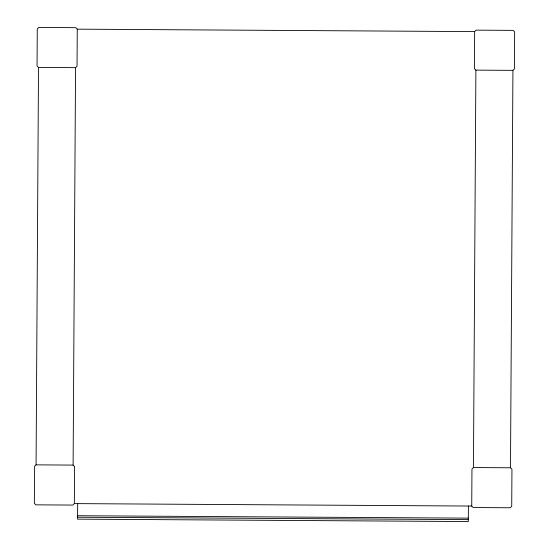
<?xml version="1.0" encoding="UTF-8"?>
<svg xmlns="http://www.w3.org/2000/svg" width="549" height="549" viewBox="0 0 549 549"><rect width="100%" height="100%" fill="white"/><g stroke="black" fill="none" stroke-linecap="round" stroke-linejoin="round"><path stroke-width="0.82" d="M36.069 464.859L38.512 67.431L37.051 65.949L37.277 28.912L38.759 27.45L75.803 27.676L77.265 29.159L474.659 31.609L476.141 30.147L513.178 30.373L514.646 31.856L514.42 68.893L512.931 70.354L510.488 467.782L511.949 469.265L511.723 506.302L510.241 507.763L473.197 507.537L471.735 506.054L74.341 503.605L72.859 505.073L35.822 504.84L34.354 503.358L34.58 466.327L36.069 464.859L73.106 465.092L74.568 466.575L74.341 503.605M73.106 465.092L75.556 67.657L77.038 66.196L77.265 29.159M77.684 503.515L77.587 519.141L468.297 521.55L468.4 505.924M471.735 506.054L471.962 469.018L473.444 467.556L475.894 70.128L474.432 68.646L474.659 31.609M38.512 67.431L75.556 67.657M475.894 70.128L512.931 70.354M473.444 467.556L510.488 467.782M77.608 515.731L468.324 518.139M77.594 517.227L468.311 519.635"/></g></svg>
